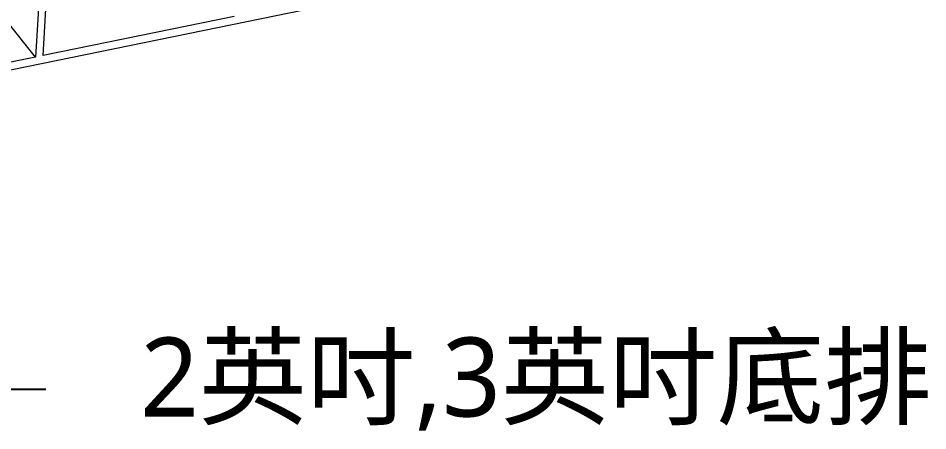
# Model space of a CAD drawing. Header units: millimetres. Extents: x 4267 to 8467, y 166 to 3136.
# Drawn here: x 5374.9 to 5605.1, y 1798.4 to 1902.8 of the extents above; entities that cross this region are included whole.
import ezdxf

# ---------------------------------------------------------------- set-up
doc = ezdxf.new("R2010")
doc.units = ezdxf.units.MM
doc.styles.get("Standard").update_dxf_attribs({"font": 'SimSun.ttf'})
doc.styles.add('微軟正黑體', font='Microsoft JhengHei.ttf')
doc.dimstyles.new('ISO-25', dxfattribs={"dimtxt": 2.5, "dimasz": 2.5, "dimexe": 1.25, "dimexo": 0.625, "dimtad": 1, "dimtxsty": 'Standard', "dimcen": 2.5, "dimadec": 0, "dimazin": 0, "dimtfac": 1, "dimtmove": 0, "dimatfit": 3, "dimfxl": 1, "dimarcsym": 0})

msp = doc.modelspace()

# ---------------------------------------------------------------- linework, layer by layer
at = {"linetype": 'Continuous', "lineweight": 5}
for p, q in [((5384.14, 1973.53, 326.37), (5379.25, 1892.99, 326.37)), ((5381.22, 1893.4, 326.37), (5385.82, 1973.88, 326.37)), ((5175.83, 1849.48, 326.37), (5584.37, 1933.07, 326.37)), ((5379.25, 1892.99, 326.37), (5371.75, 1902.4, 326.37)), ((5429.52, 1903.28, 326.37), (5381.22, 1893.4, 326.37)), ((5379.25, 1892.99, 326.37), (5330.95, 1883.11, 326.37))]:
    msp.add_line(p, q, dxfattribs=at)

# ---------------------------------------------------------------- texts
at = {"lineweight": 5, "insert": (5405.77, 1822, 326.37), "char_height": 20, "attachment_point": 1, "style": '微軟正黑體'}
msp.add_mtext_dynamic_manual_height_columns('2英吋,3英吋底排', width=361.4536, gutter_width=16.92, heights=[0], dxfattribs=at)

# ---------------------------------------------------------------- leaders
at = {"lineweight": 5}
msp.add_leader([(5252.54, 1885.24, 326.37), (5252.54, 1808.91, 326.37), (5381.88, 1808.91, 326.37)], dimstyle='ISO-25', override={"dimtxt": 10, "dimgap": 0.625, "dimtad": 0, "dimarcsym": 1}, dxfattribs=at)

doc.saveas('drawing.dxf')
